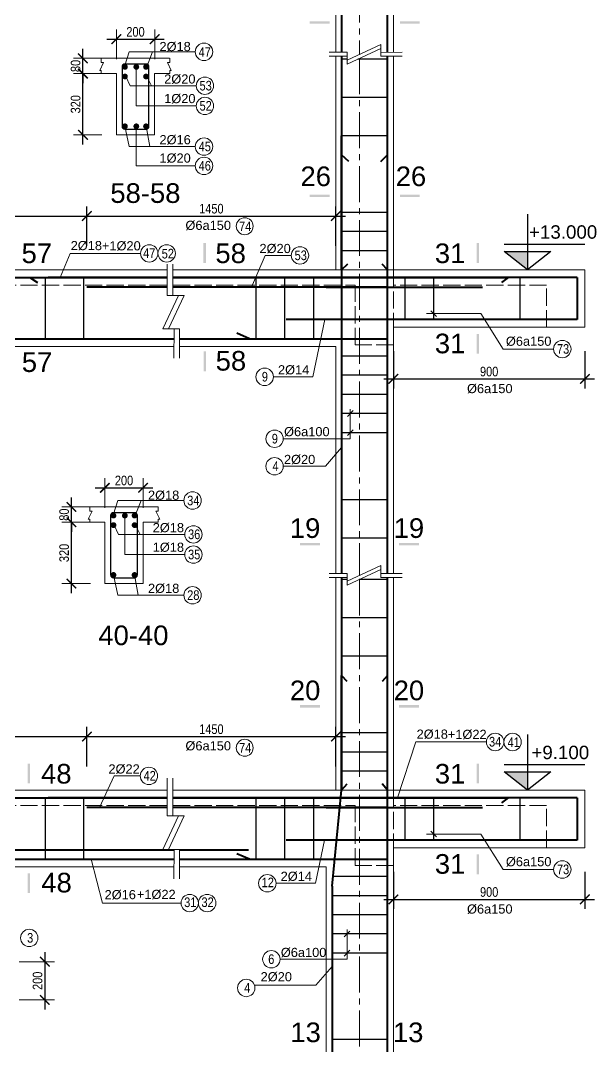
# Model space of a CAD drawing. Header units: inches. Extents: x 1604615 to 1925968, y -294302 to 52467.
# Drawn here: x 1695017 to 1706939, y -257408 to -235985 of the extents above; entities that cross this region are included whole.
import ezdxf

# ---------------------------------------------------------------- set-up
doc = ezdxf.new("R2010")
doc.units = ezdxf.units.IN
doc.header["$LTSCALE"] = 20
doc.header["$MEASUREMENT"] = 0
doc.linetypes.add('ACAD_ISO02W100', pattern=[15, 12, -3])
doc.linetypes.add('CENTER2', pattern=[1.125, 0.75, -0.125, 0.125, -0.125])
doc.layers.get('0').update_dxf_attribs({"lineweight": 13})
for name, color, linetype, lineweight in [('BORDER', 3, 'Continuous', 40), ('Duong bao', 4, 'Continuous', 30), ('net 0.2', 5, 'Continuous', 20), ('net dut', 7, 'Continuous', 9), ('truc', 16, 'CENTER2', 9)]:
    doc.layers.add(name, color=color, linetype=linetype, lineweight=lineweight)
doc.layers.add('kt', color=7, linetype='Continuous')
doc.layers.add('TEXT', color=9, linetype='Continuous')
doc.styles.add('chu', font='VHELVCN.TTF')
doc.styles.add('thep', font='ARIAL.TTF')
doc.dimstyles.new('tl100', dxfattribs={"dimscale": 100, "dimtxt": 2, "dimasz": 2, "dimexe": 2, "dimexo": 5, "dimgap": 0.5, "dimtad": 1, "dimdec": 0, "dimzin": 0, "dimdsep": 46, "dimtxsty": 'chu', "dimblk": 'ARCHTICK', "dimcen": 1, "dimdle": 2, "dimclrd": 1, "dimclre": 1, "dimclrt": 2, "dimadec": 0, "dimazin": 0, "dimtfac": 1, "dimtdec": 0, "dimtix": 1, "dimtofl": 0, "dimtmove": 0, "dimatfit": 3, "dimldrblk": 'ARCHTICK', "dimfxl": 1, "dimtolj": 1, "dimtzin": 0, "dimarcsym": 0})
doc.dimstyles.new('tl25', dxfattribs={"dimscale": 100, "dimtxt": 2, "dimasz": 2, "dimexe": 2, "dimexo": 3, "dimgap": 0.5, "dimtad": 1, "dimdec": 0, "dimlfac": 0.25, "dimdsep": 46, "dimtxsty": 'chu', "dimblk": 'ARCHTICK', "dimcen": 8, "dimdle": 2, "dimclrd": 1, "dimclre": 1, "dimclrt": 2, "dimadec": 0, "dimazin": 0, "dimtfac": 0.1, "dimtdec": 0, "dimtix": 1, "dimtmove": 2, "dimatfit": 3, "dimldrblk": 'ARCHTICK', "dimfxl": 6, "dimfxlon": 1, "dimtolj": 1, "dimlwe": -1, "dimarcsym": 0})

# ---------------------------------------------------------------- blocks, each defined once
blk = doc.blocks.new('_ArchTick')
at = {"color": 0, "linetype": 'ByBlock', "const_width": 0.15}
blk.add_lwpolyline([(-0.5, -0.5), (0.5, 0.5)], dxfattribs=at)
blk = doc.blocks.new('*D111')
at = {"color": 1, "lineweight": -2}
for p, q in [((1691726, -251559), (1691726, -250735)), ((1696402, -251559), (1696402, -250735)), ((1691526, -250935), (1696602, -250935))]:
    blk.add_line(p, q, dxfattribs=at)
at = {"layer": 'Defpoints', "color": 0}
for p in [(1696402, -250935), (1691726, -252059), (1696402, -252059)]:
    blk.add_point(p, dxfattribs=at)
at = {"color": 1, "lineweight": -2, "xscale": 200, "yscale": 200, "zscale": 200, "rotation": 180}
blk.add_blockref('_ArchTick', (1691726, -250935), dxfattribs=at)
at = {"color": 1, "lineweight": -2, "xscale": 200, "yscale": 200, "zscale": 200}
blk.add_blockref('_ArchTick', (1696402, -250935), dxfattribs=at)
at = {"color": 2, "insert": (1694064, -250783), "char_height": 200, "attachment_point": 5, "style": 'chu'}
blk.add_mtext('\\A1;2650', dxfattribs=at)
blk = doc.blocks.new('*D112')
at = {"color": 1, "lineweight": -2}
for p, q in [((1696402, -251559), (1696402, -250735)), ((1701602, -251559), (1701602, -250735)), ((1696202, -250935), (1701802, -250935))]:
    blk.add_line(p, q, dxfattribs=at)
at = {"layer": 'Defpoints', "color": 0}
for p in [(1701602, -250935), (1696402, -252059), (1701602, -252059)]:
    blk.add_point(p, dxfattribs=at)
at = {"color": 1, "lineweight": -2, "xscale": 200, "yscale": 200, "zscale": 200, "rotation": 180}
blk.add_blockref('_ArchTick', (1696402, -250935), dxfattribs=at)
at = {"color": 1, "lineweight": -2, "xscale": 200, "yscale": 200, "zscale": 200}
blk.add_blockref('_ArchTick', (1701602, -250935), dxfattribs=at)
at = {"color": 2, "insert": (1699002, -250783), "char_height": 200, "attachment_point": 5, "style": 'chu'}
blk.add_mtext('\\A1;1450', dxfattribs=at)
blk = doc.blocks.new('*D316')
at = {"color": 1, "lineweight": -2}
for p, q in [((1702802, -253759), (1702802, -254536)), ((1706802, -253759), (1706802, -254536)), ((1702602, -254336), (1707002, -254336))]:
    blk.add_line(p, q, dxfattribs=at)
at = {"layer": 'Defpoints', "color": 0}
for p in [(1702802, -253259), (1706802, -253259), (1706802, -254336)]:
    blk.add_point(p, dxfattribs=at)
at = {"color": 1, "lineweight": -2, "xscale": 200, "yscale": 200, "zscale": 200, "rotation": 180}
blk.add_blockref('_ArchTick', (1702802, -254336), dxfattribs=at)
at = {"color": 1, "lineweight": -2, "xscale": 200, "yscale": 200, "zscale": 200}
blk.add_blockref('_ArchTick', (1706802, -254336), dxfattribs=at)
at = {"color": 2, "insert": (1704802, -254183), "char_height": 200, "attachment_point": 5, "style": 'chu'}
blk.add_mtext('\\A1;900', dxfattribs=at)
blk = doc.blocks.new('*D117')
at = {"color": 1, "lineweight": -2}
for p, q in [((1691726, -240691), (1691726, -239867)), ((1696402, -240691), (1696402, -239867)), ((1691526, -240067), (1696602, -240067))]:
    blk.add_line(p, q, dxfattribs=at)
at = {"layer": 'Defpoints', "color": 0}
for p in [(1696402, -240067), (1691726, -241191), (1696402, -241191)]:
    blk.add_point(p, dxfattribs=at)
at = {"color": 1, "lineweight": -2, "xscale": 200, "yscale": 200, "zscale": 200, "rotation": 180}
blk.add_blockref('_ArchTick', (1691726, -240067), dxfattribs=at)
at = {"color": 1, "lineweight": -2, "xscale": 200, "yscale": 200, "zscale": 200}
blk.add_blockref('_ArchTick', (1696402, -240067), dxfattribs=at)
at = {"color": 2, "insert": (1694064, -239915), "char_height": 200, "attachment_point": 5, "style": 'chu'}
blk.add_mtext('\\A1;2650', dxfattribs=at)
blk = doc.blocks.new('*D118')
at = {"color": 1, "lineweight": -2}
for p, q in [((1696402, -240691), (1696402, -239867)), ((1701602, -240691), (1701602, -239867)), ((1696202, -240067), (1701802, -240067))]:
    blk.add_line(p, q, dxfattribs=at)
at = {"layer": 'Defpoints', "color": 0}
for p in [(1701602, -240067), (1696402, -241191), (1701602, -241191)]:
    blk.add_point(p, dxfattribs=at)
at = {"color": 1, "lineweight": -2, "xscale": 200, "yscale": 200, "zscale": 200, "rotation": 180}
blk.add_blockref('_ArchTick', (1696402, -240067), dxfattribs=at)
at = {"color": 1, "lineweight": -2, "xscale": 200, "yscale": 200, "zscale": 200}
blk.add_blockref('_ArchTick', (1701602, -240067), dxfattribs=at)
at = {"color": 2, "insert": (1699002, -239915), "char_height": 200, "attachment_point": 5, "style": 'chu'}
blk.add_mtext('\\A1;1450', dxfattribs=at)
blk = doc.blocks.new('*D326')
at = {"color": 1, "lineweight": -2}
for p, q in [((1702802, -242891), (1702802, -243668)), ((1706802, -242891), (1706802, -243668)), ((1702602, -243468), (1707002, -243468))]:
    blk.add_line(p, q, dxfattribs=at)
at = {"layer": 'Defpoints', "color": 0}
for p in [(1702802, -242391), (1706802, -242391), (1706802, -243468)]:
    blk.add_point(p, dxfattribs=at)
at = {"color": 1, "lineweight": -2, "xscale": 200, "yscale": 200, "zscale": 200, "rotation": 180}
blk.add_blockref('_ArchTick', (1702802, -243468), dxfattribs=at)
at = {"color": 1, "lineweight": -2, "xscale": 200, "yscale": 200, "zscale": 200}
blk.add_blockref('_ArchTick', (1706802, -243468), dxfattribs=at)
at = {"color": 2, "insert": (1704802, -243316), "char_height": 200, "attachment_point": 5, "style": 'chu'}
blk.add_mtext('\\A1;900', dxfattribs=at)
blk = doc.blocks.new('*D356')
at = {"color": 1, "lineweight": -2}
blk.add_line((1707823, -260686), (1707823, -255859), dxfattribs=at)
at = {"color": 1}
for p, q in [((1707223, -256059), (1708023, -256059)), ((1707223, -260486), (1708023, -260486))]:
    blk.add_line(p, q, dxfattribs=at)
at = {"layer": 'Defpoints', "color": 0}
for p in [(1702682, -256059), (1707823, -256059), (1702682, -260486)]:
    blk.add_point(p, dxfattribs=at)
at = {"color": 1, "lineweight": -2, "xscale": 200, "yscale": 200, "zscale": 200}
for p, rotation in [((1707823, -256059), 90), ((1707823, -260486), 270)]:
    blk.add_blockref('_ArchTick', p, dxfattribs=dict(at, rotation=rotation))
at = {"color": 2, "insert": (1707671, -258272), "char_height": 200, "attachment_point": 5, "rotation": 90, "style": 'chu'}
blk.add_mtext('\\A1;2700', dxfattribs=at)
blk = doc.blocks.new('*D357')
at = {"color": 1, "lineweight": -2}
blk.add_line((1707823, -256259), (1707823, -253458), dxfattribs=at)
at = {"color": 1}
for p, q in [((1707223, -253658), (1708023, -253658)), ((1707223, -256059), (1708023, -256059))]:
    blk.add_line(p, q, dxfattribs=at)
at = {"layer": 'Defpoints', "color": 0}
for p in [(1701402, -253658), (1707823, -253658), (1702682, -256059)]:
    blk.add_point(p, dxfattribs=at)
at = {"color": 1, "lineweight": -2, "xscale": 200, "yscale": 200, "zscale": 200}
for p, rotation in [((1707823, -253658), 90), ((1707823, -256059), 270)]:
    blk.add_blockref('_ArchTick', p, dxfattribs=dict(at, rotation=rotation))
at = {"color": 2, "insert": (1707671, -254858), "char_height": 200, "attachment_point": 5, "rotation": 90, "style": 'chu'}
blk.add_mtext('\\A1;600', dxfattribs=at)
blk = doc.blocks.new('*D129')
at = {"color": 1, "lineweight": -2}
blk.add_line((1707823, -252295), (1707823, -249495), dxfattribs=at)
at = {"color": 1}
for p, q in [((1707223, -249695), (1708023, -249695)), ((1707223, -252095), (1708023, -252095))]:
    blk.add_line(p, q, dxfattribs=at)
at = {"layer": 'Defpoints', "color": 0}
for p in [(1702682, -249695), (1707823, -249695), (1702802, -252095)]:
    blk.add_point(p, dxfattribs=at)
at = {"color": 1, "lineweight": -2, "xscale": 200, "yscale": 200, "zscale": 200}
for p, rotation in [((1707823, -249695), 90), ((1707823, -252095), 270)]:
    blk.add_blockref('_ArchTick', p, dxfattribs=dict(at, rotation=rotation))
at = {"color": 2, "insert": (1707671, -250895), "char_height": 200, "attachment_point": 5, "rotation": 90, "style": 'chu'}
blk.add_mtext('\\A1;600', dxfattribs=at)
blk = doc.blocks.new('*D130')
at = {"color": 1, "lineweight": -2}
blk.add_line((1707823, -249895), (1707823, -245067), dxfattribs=at)
at = {"color": 1}
for p, q in [((1707223, -245267), (1708023, -245267)), ((1707223, -249695), (1708023, -249695))]:
    blk.add_line(p, q, dxfattribs=at)
at = {"layer": 'Defpoints', "color": 0}
for p in [(1702682, -245267), (1707823, -245267), (1702682, -249695)]:
    blk.add_point(p, dxfattribs=at)
at = {"color": 1, "lineweight": -2, "xscale": 200, "yscale": 200, "zscale": 200}
for p, rotation in [((1707823, -245267), 90), ((1707823, -249695), 270)]:
    blk.add_blockref('_ArchTick', p, dxfattribs=dict(at, rotation=rotation))
at = {"color": 2, "insert": (1707671, -247481), "char_height": 200, "attachment_point": 5, "rotation": 90, "style": 'chu'}
blk.add_mtext('\\A1;2700', dxfattribs=at)
blk = doc.blocks.new('*D131')
at = {"color": 1, "lineweight": -2}
blk.add_line((1707823, -245467), (1707823, -242667), dxfattribs=at)
at = {"color": 1}
for p, q in [((1707223, -242867), (1708023, -242867)), ((1707223, -245267), (1708023, -245267))]:
    blk.add_line(p, q, dxfattribs=at)
at = {"layer": 'Defpoints', "color": 0}
for p in [(1701402, -242867), (1707823, -242867), (1702682, -245267)]:
    blk.add_point(p, dxfattribs=at)
at = {"color": 1, "lineweight": -2, "xscale": 200, "yscale": 200, "zscale": 200}
for p, rotation in [((1707823, -242867), 90), ((1707823, -245267), 270)]:
    blk.add_blockref('_ArchTick', p, dxfattribs=dict(at, rotation=rotation))
at = {"color": 2, "insert": (1707671, -244067), "char_height": 200, "attachment_point": 5, "rotation": 90, "style": 'chu'}
blk.add_mtext('\\A1;600', dxfattribs=at)
blk = doc.blocks.new('*D132')
at = {"color": 1, "lineweight": -2}
blk.add_line((1707823, -241427), (1707823, -238627), dxfattribs=at)
at = {"color": 1}
for p, q in [((1707223, -238827), (1708023, -238827)), ((1707223, -241227), (1708023, -241227))]:
    blk.add_line(p, q, dxfattribs=at)
at = {"layer": 'Defpoints', "color": 0}
for p in [(1702682, -238827), (1707823, -238827), (1702802, -241227)]:
    blk.add_point(p, dxfattribs=at)
at = {"color": 1, "lineweight": -2, "xscale": 200, "yscale": 200, "zscale": 200}
for p, rotation in [((1707823, -238827), 90), ((1707823, -241227), 270)]:
    blk.add_blockref('_ArchTick', p, dxfattribs=dict(at, rotation=rotation))
at = {"color": 2, "insert": (1707671, -240027), "char_height": 200, "attachment_point": 5, "rotation": 90, "style": 'chu'}
blk.add_mtext('\\A1;600', dxfattribs=at)
blk = doc.blocks.new('*D133')
at = {"color": 1, "lineweight": -2}
blk.add_line((1707823, -239027), (1707823, -234200), dxfattribs=at)
at = {"color": 1}
for p, q in [((1707223, -234400), (1708023, -234400)), ((1707223, -238827), (1708023, -238827))]:
    blk.add_line(p, q, dxfattribs=at)
at = {"layer": 'Defpoints', "color": 0}
for p in [(1702682, -234400), (1707823, -234400), (1702682, -238827)]:
    blk.add_point(p, dxfattribs=at)
at = {"color": 1, "lineweight": -2, "xscale": 200, "yscale": 200, "zscale": 200}
for p, rotation in [((1707823, -234400), 90), ((1707823, -238827), 270)]:
    blk.add_blockref('_ArchTick', p, dxfattribs=dict(at, rotation=rotation))
at = {"color": 2, "insert": (1707671, -236614), "char_height": 200, "attachment_point": 5, "rotation": 90, "style": 'chu'}
blk.add_mtext('\\A1;2700', dxfattribs=at)
blk = doc.blocks.new('*D359')
at = {"color": 1, "lineweight": -2}
blk.add_line((1708723, -263086), (1708723, -251859), dxfattribs=at)
at = {"color": 1}
for p, q in [((1708123, -252059), (1708923, -252059)), ((1708123, -262886), (1708923, -262886))]:
    blk.add_line(p, q, dxfattribs=at)
at = {"layer": 'Defpoints', "color": 0}
for p in [(1706802, -252059), (1708723, -252059), (1702802, -262886)]:
    blk.add_point(p, dxfattribs=at)
at = {"color": 1, "lineweight": -2, "xscale": 200, "yscale": 200, "zscale": 200}
for p, rotation in [((1708723, -252059), 90), ((1708723, -262886), 270)]:
    blk.add_blockref('_ArchTick', p, dxfattribs=dict(at, rotation=rotation))
at = {"color": 2, "insert": (1708571, -257473), "char_height": 200, "attachment_point": 5, "rotation": 90, "style": 'chu'}
blk.add_mtext('\\A1;3900', dxfattribs=at)
blk = doc.blocks.new('*D360')
at = {"color": 1, "lineweight": -2}
blk.add_line((1708723, -252259), (1708723, -240991), dxfattribs=at)
at = {"color": 1}
for p, q in [((1708123, -241191), (1708923, -241191)), ((1708123, -252059), (1708923, -252059))]:
    blk.add_line(p, q, dxfattribs=at)
at = {"layer": 'Defpoints', "color": 0}
for p in [(1706802, -241191), (1708723, -241191), (1706802, -252059)]:
    blk.add_point(p, dxfattribs=at)
at = {"color": 1, "lineweight": -2, "xscale": 200, "yscale": 200, "zscale": 200}
for p, rotation in [((1708723, -241191), 90), ((1708723, -252059), 270)]:
    blk.add_blockref('_ArchTick', p, dxfattribs=dict(at, rotation=rotation))
at = {"color": 2, "insert": (1708571, -246625), "char_height": 200, "attachment_point": 5, "rotation": 90, "style": 'chu'}
blk.add_mtext('\\A1;3900', dxfattribs=at)
blk = doc.blocks.new('*D361')
at = {"color": 1, "lineweight": -2}
blk.add_line((1708723, -241391), (1708723, -230123), dxfattribs=at)
at = {"color": 1}
for p, q in [((1708123, -230323), (1708923, -230323)), ((1708123, -241191), (1708923, -241191))]:
    blk.add_line(p, q, dxfattribs=at)
at = {"layer": 'Defpoints', "color": 0}
for p in [(1706802, -230323), (1708723, -230323), (1706802, -241191)]:
    blk.add_point(p, dxfattribs=at)
at = {"color": 1, "lineweight": -2, "xscale": 200, "yscale": 200, "zscale": 200}
for p, rotation in [((1708723, -230323), 90), ((1708723, -241191), 270)]:
    blk.add_blockref('_ArchTick', p, dxfattribs=dict(at, rotation=rotation))
at = {"color": 2, "insert": (1708571, -235757), "char_height": 200, "attachment_point": 5, "rotation": 90, "style": 'chu'}
blk.add_mtext('\\A1;3900', dxfattribs=at)
blk = doc.blocks.new('*D382')
at = {"color": 1, "lineweight": -2}
blk.add_line((1695525, -255437), (1695525, -256635), dxfattribs=at)
at = {"color": 1}
for p, q in [((1694992, -255637), (1695725, -255637)), ((1694992, -256435), (1695725, -256435))]:
    blk.add_line(p, q, dxfattribs=at)
at = {"layer": 'Defpoints', "color": 0}
for p in [(1694692, -255637), (1694692, -256435), (1695525, -256435)]:
    blk.add_point(p, dxfattribs=at)
at = {"color": 1, "lineweight": -2, "xscale": 200, "yscale": 200, "zscale": 200}
for p, rotation in [((1695525, -255637), 90), ((1695525, -256435), 270)]:
    blk.add_blockref('_ArchTick', p, dxfattribs=dict(at, rotation=rotation))
at = {"color": 2, "insert": (1695373, -256036), "char_height": 200, "attachment_point": 5, "rotation": 90, "style": 'chu'}
blk.add_mtext('\\A1;200', dxfattribs=at)
blk = doc.blocks.new('*D191')
at = {"color": 1}
for p, q in [((1696778, -246162), (1696778, -245542)), ((1697578, -246162), (1697578, -245542))]:
    blk.add_line(p, q, dxfattribs=at)
at = {"color": 1, "lineweight": -2}
blk.add_line((1696578, -245742), (1697778, -245742), dxfattribs=at)
at = {"layer": 'Defpoints', "color": 0}
for p in [(1697578, -245742), (1696778, -246462), (1697578, -246462)]:
    blk.add_point(p, dxfattribs=at)
at = {"color": 1, "lineweight": -2, "xscale": 200, "yscale": 200, "zscale": 200, "rotation": 180}
blk.add_blockref('_ArchTick', (1696778, -245742), dxfattribs=at)
at = {"color": 1, "lineweight": -2, "xscale": 200, "yscale": 200, "zscale": 200}
blk.add_blockref('_ArchTick', (1697578, -245742), dxfattribs=at)
at = {"color": 2, "insert": (1697178, -245590), "char_height": 200, "attachment_point": 5, "style": 'chu'}
blk.add_mtext('\\A1;200', dxfattribs=at)
blk = doc.blocks.new('*D192')
at = {"color": 1, "lineweight": -2}
blk.add_line((1696080, -247942), (1696080, -246262), dxfattribs=at)
at = {"color": 1}
for p, q in [((1696478, -246462), (1695880, -246462)), ((1696478, -247742), (1695880, -247742))]:
    blk.add_line(p, q, dxfattribs=at)
at = {"layer": 'Defpoints', "color": 0}
for p in [(1696080, -246462), (1696778, -246462), (1696778, -247742)]:
    blk.add_point(p, dxfattribs=at)
at = {"color": 1, "lineweight": -2, "xscale": 200, "yscale": 200, "zscale": 200}
for p, rotation in [((1696080, -246462), 90), ((1696080, -247742), 270)]:
    blk.add_blockref('_ArchTick', p, dxfattribs=dict(at, rotation=rotation))
at = {"color": 2, "insert": (1695928, -247102), "char_height": 200, "attachment_point": 5, "rotation": 90, "style": 'chu'}
blk.add_mtext('\\A1;320', dxfattribs=at)
blk = doc.blocks.new('*D193')
at = {"color": 1}
for p, q in [((1696478, -246142), (1695880, -246142)), ((1696478, -246462), (1695880, -246462))]:
    blk.add_line(p, q, dxfattribs=at)
at = {"color": 1, "lineweight": -2}
for p, q in [((1696080, -246142), (1696080, -245942)), ((1696080, -246462), (1696080, -246142)), ((1696080, -246462), (1696080, -246662))]:
    blk.add_line(p, q, dxfattribs=at)
at = {"layer": 'Defpoints', "color": 0}
for p in [(1696080, -246142), (1696778, -246142), (1696778, -246462)]:
    blk.add_point(p, dxfattribs=at)
at = {"color": 1, "lineweight": -2, "xscale": 200, "yscale": 200, "zscale": 200}
for p, rotation in [((1696080, -246142), 270), ((1696080, -246462), 90)]:
    blk.add_blockref('_ArchTick', p, dxfattribs=dict(at, rotation=rotation))
at = {"color": 2, "insert": (1695928, -246302), "char_height": 200, "attachment_point": 5, "rotation": 90, "style": 'chu'}
blk.add_mtext('\\A1;80', dxfattribs=at)
blk = doc.blocks.new('*D245')
at = {"color": 1}
for p, q in [((1697018, -236793), (1697018, -236174)), ((1697818, -236793), (1697818, -236174))]:
    blk.add_line(p, q, dxfattribs=at)
at = {"color": 1, "lineweight": -2}
blk.add_line((1696818, -236374), (1698018, -236374), dxfattribs=at)
at = {"layer": 'Defpoints', "color": 0}
for p in [(1697818, -236374), (1697018, -237093), (1697818, -237093)]:
    blk.add_point(p, dxfattribs=at)
at = {"color": 1, "lineweight": -2, "xscale": 200, "yscale": 200, "zscale": 200, "rotation": 180}
blk.add_blockref('_ArchTick', (1697018, -236374), dxfattribs=at)
at = {"color": 1, "lineweight": -2, "xscale": 200, "yscale": 200, "zscale": 200}
blk.add_blockref('_ArchTick', (1697818, -236374), dxfattribs=at)
at = {"color": 2, "insert": (1697418, -236222), "char_height": 200, "attachment_point": 5, "style": 'chu'}
blk.add_mtext('\\A1;200', dxfattribs=at)
blk = doc.blocks.new('*D246')
at = {"color": 1, "lineweight": -2}
blk.add_line((1696320, -238573), (1696320, -236893), dxfattribs=at)
at = {"color": 1}
for p, q in [((1696718, -237093), (1696120, -237093)), ((1696718, -238373), (1696120, -238373))]:
    blk.add_line(p, q, dxfattribs=at)
at = {"layer": 'Defpoints', "color": 0}
for p in [(1696320, -237093), (1697018, -237093), (1697018, -238373)]:
    blk.add_point(p, dxfattribs=at)
at = {"color": 1, "lineweight": -2, "xscale": 200, "yscale": 200, "zscale": 200}
for p, rotation in [((1696320, -237093), 90), ((1696320, -238373), 270)]:
    blk.add_blockref('_ArchTick', p, dxfattribs=dict(at, rotation=rotation))
at = {"color": 2, "insert": (1696168, -237733), "char_height": 200, "attachment_point": 5, "rotation": 90, "style": 'chu'}
blk.add_mtext('\\A1;320', dxfattribs=at)
blk = doc.blocks.new('*D247')
at = {"color": 1, "lineweight": -2}
for p, q in [((1696320, -236773), (1696320, -236573)), ((1696320, -237093), (1696320, -236773)), ((1696320, -237093), (1696320, -237293))]:
    blk.add_line(p, q, dxfattribs=at)
at = {"color": 1}
for p, q in [((1696718, -236773), (1696120, -236773)), ((1696718, -237093), (1696120, -237093))]:
    blk.add_line(p, q, dxfattribs=at)
at = {"layer": 'Defpoints', "color": 0}
for p in [(1696320, -236773), (1697018, -236773), (1697018, -237093)]:
    blk.add_point(p, dxfattribs=at)
at = {"color": 1, "lineweight": -2, "xscale": 200, "yscale": 200, "zscale": 200}
for p, rotation in [((1696320, -236773), 270), ((1696320, -237093), 90)]:
    blk.add_blockref('_ArchTick', p, dxfattribs=dict(at, rotation=rotation))
at = {"color": 2, "insert": (1696168, -236933), "char_height": 200, "attachment_point": 5, "rotation": 90, "style": 'chu'}
blk.add_mtext('\\A1;80', dxfattribs=at)

msp = doc.modelspace()

# ---------------------------------------------------------------- hatches: boundary and pattern name
at = {"layer": 'kt'}
for points in [[(1705113.4, -240807.2), (1705603.1, -241190.9), (1705603.1, -240807.2)], [(1705113.4, -240807.2), (1705603.1, -241190.9), (1705603.1, -240807.2)], [(1705113.4, -251674.9), (1705603.1, -252058.7), (1705603.1, -251674.9)]]:
    msp.add_hatch(color=256, dxfattribs=at).paths.add_polyline_path(points)

# ---------------------------------------------------------------- linework, layer by layer
at = {"ltscale": 0.1}
for p, q in [((1702802, -231523.2), (1702802, -236649.2)), ((1701602, -231923.2), (1701602, -236649.2)), ((1701602, -236731.7), (1701602, -241190.9)), ((1702802, -236731.7), (1702802, -241190.9)), ((1698079.7, -241075.3), (1698079.7, -241723.6)), ((1698199.7, -241723.6), (1698199.7, -241074.2)), ((1701602, -241190.9), (1702802, -241190.9)), ((1706802, -242390.9), (1706802, -241190.9)), ((1697988, -242424.1), (1698312.9, -241723.6)), ((1698079.7, -241723.6), (1698431.4, -241723.6)), ((1698431.4, -241723.6), (1698106.5, -242424.1)), ((1698312.9, -241723.6), (1698199.7, -241723.6)), ((1698223.1, -242424.1), (1697988, -242424.1)), ((1698106.5, -242424.1), (1698339.7, -242424.1)), ((1698221, -243036.1), (1698223.1, -242424.1)), ((1698339.7, -242424.1), (1698339.7, -243036.1)), ((1702802, -242390.9), (1702802, -247529.6)), ((1702802, -242390.9), (1706802, -242390.9)), ((1694253.4, -242790.9), (1698221.8, -242790.9)), ((1698339.7, -242790.9), (1701602, -242790.9)), ((1701602, -242790.9), (1701602, -247529.6)), ((1701602, -247612.1), (1701602, -252058.7)), ((1702802, -247612.1), (1702802, -252058.7)), ((1698079.7, -251801.7), (1698079.7, -252591.3)), ((1698199.7, -252591.3), (1698199.7, -251801.7)), ((1701602, -252058.7), (1702802, -252058.7)), ((1702802, -252058.7), (1701602, -252058.7)), ((1706802, -253258.7), (1706802, -252058.7)), ((1697988, -253291.8), (1698312.9, -252591.3)), ((1698079.7, -252591.3), (1698431.4, -252591.3)), ((1698431.4, -252591.3), (1698106.5, -253291.8)), ((1698312.9, -252591.3), (1698199.7, -252591.3)), ((1698223.1, -253291.8), (1697988, -253291.8)), ((1698106.5, -253291.8), (1698339.7, -253291.8)), ((1698221, -253903.8), (1698223.1, -253291.8)), ((1698339.7, -253291.8), (1698339.7, -253903.8)), ((1702802, -253258.7), (1702802, -258461.7)), ((1702802, -253258.7), (1706802, -253258.7)), ((1694253.4, -253658.7), (1698221.8, -253658.7)), ((1698339.7, -253658.7), (1701402, -253658.4)), ((1701402, -253658.4), (1701402, -258461.7))]:
    msp.add_line(p, q, dxfattribs=at)
for p, q in [((1697017.6, -236773.3), (1696705.2, -236773.3)), ((1697817.6, -236773.3), (1697017.6, -236773.3)), ((1697817.6, -236773.3), (1698130, -236773.3)), ((1697017.6, -237093.3), (1696701.6, -237093.3)), ((1697017.6, -237093.3), (1697017.6, -238373.3)), ((1697434.6, -236953.3), (1697434.6, -237767.9)), ((1697654.6, -237153.3), (1697755, -237347.1)), ((1697817.6, -238373.3), (1697817.6, -237093.3)), ((1697817.6, -237093.3), (1698133.6, -237093.3)), ((1697434.6, -237767.9), (1698682.6, -237767.9)), ((1697434.6, -238193.3), (1697434.6, -239019.6)), ((1697017.6, -238373.3), (1697817.6, -238373.3)), ((1697434.6, -239019.6), (1698665, -239019.6)), ((1703701.9, -242165.4), (1703582.2, -242044.8)), ((1701842.5, -244251.2), (1701962.2, -244130.7)), ((1701842.5, -244651.2), (1701962.2, -244530.7)), ((1696778.1, -246141.7), (1696465.7, -246141.7)), ((1697578.1, -246141.7), (1696778.1, -246141.7)), ((1697578.1, -246141.7), (1697890.5, -246141.7)), ((1697195.1, -246321.7), (1697195.1, -247136.3)), ((1696778.1, -246461.7), (1696462.1, -246461.7)), ((1696778.1, -246461.7), (1696778.1, -247741.7)), ((1697415.1, -246521.7), (1697515.5, -246715.5)), ((1697578.1, -247741.7), (1697578.1, -246461.7)), ((1697578.1, -246461.7), (1697894.1, -246461.7)), ((1697195.1, -247136.3), (1698443.1, -247136.3)), ((1696778.1, -247741.7), (1697578.1, -247741.7)), ((1703701.9, -253033.1), (1703582.2, -252912.6)), ((1701775.1, -255118.9), (1701894.8, -254998.4)), ((1701775.1, -255518.9), (1701894.8, -255398.4))]:
    msp.add_line(p, q)
for points in [[(1702984.8, -236648.6), (1702542.2, -236650.1), (1702542.2, -236485.5), (1701840.7, -236811), (1701840.7, -236731.7), (1701461.2, -236731.7)], [(1701461.2, -236647.7), (1701840.7, -236647.7), (1701840.7, -236893.9), (1702542.2, -236568.5), (1702542.2, -236731.7), (1702984.8, -236731.7)], [(1694113.4, -241190.9), (1698079.7, -241190.9)], [(1698199.7, -241190.9), (1701602, -241190.9)], [(1706802, -241190.9), (1702802, -241190.9)], [(1702984.8, -247528.9), (1702542.2, -247530.5), (1702542.2, -247365.9), (1701840.7, -247691.4), (1701840.7, -247612.1), (1701461.2, -247612.1)], [(1701461.2, -247528.1), (1701840.7, -247528.1), (1701840.7, -247774.3), (1702542.2, -247448.9), (1702542.2, -247612.1), (1702984.8, -247612.1)], [(1694113.4, -252058.7), (1698079.7, -252058.7)], [(1698199.7, -252058.7), (1701602, -252058.7)], [(1706802, -252058.7), (1702802, -252058.7)]]:
    msp.add_lwpolyline(points, dxfattribs=at)
for points in [[(1697197.6, -236923.3), (1697286.3, -236638.5), (1698666.5, -236638.5)], [(1697637.6, -236983.3), (1697775.6, -236638.5)], [(1696701.6, -236773.3), (1696701.6, -236862), (1696752.5, -236862), (1696671.7, -237030.4), (1696701.6, -237030.4), (1696701.6, -237093.3)], [(1698133.6, -236773.3), (1698133.6, -236862), (1698082.7, -236862), (1698163.4, -237030.4), (1698133.6, -237030.4), (1698133.6, -237093.3)], [(1697214.6, -237153.3), (1697303.3, -237347.1), (1698684.9, -237347.1)], [(1697197.6, -238193.3), (1697286.3, -238616.9), (1698666.5, -238616.9)], [(1697637.6, -238193.3), (1697715, -238616.9)], [(1695843.1, -241350.9), (1696050.6, -240847.4), (1697523.4, -240847.4)], [(1699839.5, -241550.9), (1700125.8, -240889.6), (1700669.9, -240889.6)], [(1701370.2, -242230.9), (1701120.7, -243424.7), (1700296.3, -243424.7)], [(1703492.7, -242105.1), (1704625.2, -242105.1), (1705097.8, -242844.5), (1706147.3, -242844.5)], [(1701902.4, -244096.5), (1701902.4, -244718.4), (1700504.2, -244718.4)], [(1701722, -244899.6), (1701383.2, -245292.5), (1700503.1, -245292.5)], [(1696462.1, -246141.7), (1696462.1, -246230.4), (1696513, -246230.4), (1696432.2, -246398.8), (1696462.1, -246398.8), (1696462.1, -246461.7)], [(1696958.1, -246291.7), (1697046.8, -246006.9), (1698427, -246006.9)], [(1697398.1, -246351.7), (1697536.1, -246006.9)], [(1697894.1, -246141.7), (1697894.1, -246230.4), (1697843.2, -246230.4), (1697923.9, -246398.8), (1697894.1, -246398.8), (1697894.1, -246461.7)], [(1696975.1, -246521.7), (1697063.8, -246715.5), (1698445.4, -246715.5)], [(1696958.1, -247561.7), (1697046.8, -247985.3), (1698427, -247985.3)], [(1697398.1, -247561.7), (1697475.5, -247985.3)], [(1702890, -252218.7), (1703273.1, -251049.5), (1704745.9, -251049.5)], [(1696664.4, -252418.7), (1696972.2, -251757.4), (1697516.4, -251757.4)], [(1703492.7, -252972.8), (1704625.2, -252972.8), (1705097.8, -253712.2), (1706147.3, -253712.2)], [(1701364.5, -253098.7), (1701176.2, -253999.9), (1700351.8, -253999.9)], [(1696489, -253498.7), (1696728.5, -254412.9), (1698368.1, -254412.9)], [(1701835, -254964.3), (1701835, -255586.1), (1700436.7, -255586.1)], [(1701522, -255737.1), (1701183.2, -256130), (1699911.9, -256130)]]:
    msp.add_lwpolyline(points)
at = {"const_width": 60}
for points in [[(1697167.6, -236953.3, -1), (1697227.6, -236953.3, -1)], [(1697404.6, -236953.3, -1), (1697464.6, -236953.3, -1)], [(1697667.6, -236953.3, 1), (1697607.6, -236953.3, 1)], [(1697167.6, -237153.3, -1), (1697227.6, -237153.3, -1)], [(1697667.6, -237153.3, 1), (1697607.6, -237153.3, 1)], [(1697167.6, -238193.3, 1), (1697227.6, -238193.3, 1)], [(1697404.6, -238193.3, 1), (1697464.6, -238193.3, 1)], [(1697667.6, -238193.3, -1), (1697607.6, -238193.3, -1)], [(1696928.1, -246321.7, -1), (1696988.1, -246321.7, -1)], [(1697165.1, -246321.7, -1), (1697225.1, -246321.7, -1)], [(1697428.1, -246321.7, 1), (1697368.1, -246321.7, 1)], [(1696928.1, -246521.7, -1), (1696988.1, -246521.7, -1)], [(1697428.1, -246521.7, 1), (1697368.1, -246521.7, 1)], [(1696928.1, -247561.7, 1), (1696988.1, -247561.7, 1)], [(1697428.1, -247561.7, -1), (1697368.1, -247561.7, -1)]]:
    msp.add_lwpolyline(points, format="xyb", close=True, dxfattribs=at)
for centre, radius in [((1698848.4, -236638.5), 181.9), ((1698866.8, -237347.1), 181.9), ((1698866.8, -237767.9), 181.9), ((1698848.4, -238616.9), 181.9), ((1698848.4, -239019.6), 181.9), ((1699698, -240280.5), 176.4), ((1697705.3, -240847.4), 181.9), ((1698069.1, -240847.4), 181.9), ((1700851.8, -240889.6), 181.9), ((1706329.2, -242844.5), 181.9), ((1700114.4, -243424.7), 181.9), ((1700322.3, -244718.4), 181.9), ((1700321.2, -245292.5), 181.9), ((1698608.9, -246006.9), 181.9), ((1698627.3, -246715.5), 181.9), ((1698627.3, -247136.3), 181.9), ((1698608.9, -247985.3), 181.9), ((1699698, -251169.5), 176.4), ((1704927.8, -251049.5), 181.9), ((1705291.6, -251049.5), 181.9), ((1697698.3, -251757.4), 181.9), ((1706329.2, -253712.2), 181.9), ((1700169.9, -253999.9), 181.9), ((1698550, -254412.9), 181.9), ((1698913.8, -254412.9), 181.9), ((1695198.9, -255140.7), 181.9), ((1700254.8, -255586.1), 181.9), ((1699730, -256185.6), 181.9)]:
    msp.add_circle(centre, radius)
for points in [[(1701468.9, -236052.2), (1701468.9, -236002.2), (1701054.6, -236052.2), (1701054.6, -236002.2)], [(1703353.9, -236052.2), (1703353.9, -236002.2), (1702939.6, -236052.2), (1702939.6, -236002.2)], [(1701468.9, -239669), (1701468.9, -239619), (1701054.6, -239669), (1701054.6, -239619)], [(1703353.9, -239669), (1703353.9, -239619), (1702939.6, -239669), (1702939.6, -239619)], [(1698886.5, -240632.6), (1698836.5, -240632.6), (1698886.5, -241046.9), (1698836.5, -241046.9)], [(1704542, -240632.6), (1704592, -240632.6), (1704542, -241046.9), (1704592, -241046.9)], [(1704542, -242528.1), (1704592, -242528.1), (1704542, -242942.4), (1704592, -242942.4)], [(1698892.1, -242894.1), (1698842.1, -242894.1), (1698892.1, -243308.4), (1698842.1, -243308.4)], [(1701268.9, -246941.6), (1701268.9, -246891.6), (1700854.6, -246941.6), (1700854.6, -246891.6)], [(1703336.5, -246941.6), (1703336.5, -246891.6), (1702922.1, -246941.6), (1702922.1, -246891.6)], [(1701268.9, -250330.4), (1701268.9, -250280.4), (1700854.6, -250330.4), (1700854.6, -250280.4)], [(1703336.5, -250330.4), (1703336.5, -250280.4), (1702922.1, -250330.4), (1702922.1, -250280.4)], [(1695212.8, -251500.3), (1695162.8, -251500.3), (1695212.8, -251914.6), (1695162.8, -251914.6)], [(1704542, -251500.3), (1704592, -251500.3), (1704542, -251914.6), (1704592, -251914.6)], [(1704542, -253395.8), (1704592, -253395.8), (1704542, -253810.1), (1704592, -253810.1)], [(1695218.4, -253790.4), (1695168.4, -253790.4), (1695218.4, -254204.7), (1695168.4, -254204.7)]]:
    msp.add_trace(points)
at = {"layer": 'BORDER', "ltscale": 0.1}
for p, q in [((1701722, -231923.2), (1701722, -236649.2)), ((1701722, -236731.7), (1701722, -241190.9)), ((1701722, -241190.9), (1701722, -238390.9)), ((1701722, -238790.9), (1701862, -238920.2)), ((1702682, -238790.9), (1702536.6, -238932.4)), ((1701722, -241190.9), (1701848.3, -241063.2)), ((1701722, -241190.9), (1701722, -247529.6)), ((1702682, -241190.9), (1702567, -241069.2)), ((1694113.4, -241350.9), (1698079.7, -241350.9)), ((1695213.2, -241350.9), (1695369.9, -241457.5)), ((1698079.7, -241350.9), (1695592.4, -241350.9)), ((1698199.7, -241350.9), (1702682, -241350.9)), ((1706642, -241350.9), (1698199.7, -241350.9)), ((1701402, -241550.9), (1704662, -241550.9)), ((1694253.4, -242630.9), (1698222.4, -242630.9)), ((1698339.7, -242630.9), (1702682, -242630.9)), ((1699795.8, -242630.9), (1699532.1, -242514.1)), ((1701722, -247612.1), (1701722, -252058.7)), ((1701722, -252058.7), (1701722, -249658.7)), ((1701722, -249658.7), (1701832.8, -249777.7)), ((1702682, -249658.7), (1702569.5, -249788.5)), ((1701722, -252058.7), (1701838.6, -251921.9)), ((1702682, -252058.7), (1702571.5, -251920.6)), ((1701522, -254058.7), (1701722, -252058.7)), ((1694113.4, -252218.7), (1698079.7, -252218.7)), ((1698079.7, -252218.7), (1695592.4, -252218.7)), ((1698199.7, -252218.7), (1702682, -252218.7)), ((1706642, -252218.7), (1698199.7, -252218.7)), ((1701402, -252418.7), (1704662, -252418.7)), ((1694253.4, -253298.8), (1698223.1, -253298.8)), ((1698339.7, -253298.8), (1699779.1, -253298.8)), ((1699795.8, -253498.7), (1699532.1, -253381.8)), ((1694253.4, -253498.7), (1698222.4, -253498.7)), ((1698339.7, -253498.7), (1702682, -253498.7)), ((1701522, -254058.7), (1701522, -258461.7))]:
    msp.add_line(p, q, dxfattribs=at)
for points in [[(1702682, -236649.2), (1702682, -226235.4)], [(1702682, -247529.6), (1702682, -236731.7)], [(1702002, -241350.9), (1705202, -241350.9), (1705062.7, -241455.2)], [(1706642, -241350.9), (1706642, -242230.9)], [(1698079.7, -241550.9), (1696402, -241550.9)], [(1702682, -241550.9), (1698199.7, -241550.9)], [(1706642, -242230.9), (1706642, -242230.9), (1702802, -242230.9), (1700562, -242230.9)], [(1702682, -258461.7), (1702682, -247612.1)], [(1702002, -252218.7), (1705202, -252218.7), (1705062.7, -252322.9)], [(1706642, -252218.7), (1706642, -253098.7)], [(1698079.7, -252418.7), (1696402, -252418.7)], [(1702682, -252418.7), (1698199.7, -252418.7)], [(1706642, -253098.7), (1706642, -253098.7), (1702802, -253098.7), (1700562, -253098.7)]]:
    msp.add_lwpolyline(points, dxfattribs=at)
at = {"layer": 'Duong bao'}
for p, q in [((1697637.6, -236893.3), (1697197.6, -236893.3)), ((1697137.6, -236953.3), (1697137.6, -238193.3)), ((1697697.6, -238193.3), (1697697.6, -236953.3)), ((1697197.6, -238253.3), (1697637.6, -238253.3)), ((1696898.1, -246321.7), (1696898.1, -247561.7)), ((1697398.1, -246261.7), (1696958.1, -246261.7)), ((1697458.1, -247561.7), (1697458.1, -246321.7)), ((1696958.1, -247621.7), (1697398.1, -247621.7))]:
    msp.add_line(p, q, dxfattribs=at)
at = {"layer": 'Duong bao', "ltscale": 0.1}
for p, q in [((1701840.7, -236790.9), (1701722, -236790.9)), ((1702682, -236790.9), (1702062.7, -236790.9)), ((1702682, -237590.9), (1701722, -237590.9)), ((1702682, -238390.9), (1701722, -238390.9)), ((1702682, -239990.9), (1701722, -239990.9)), ((1702682, -240390.9), (1701722, -240390.9)), ((1702682, -240790.9), (1701722, -240790.9)), ((1695538.5, -242630.9), (1695538.5, -241350.9)), ((1696338.5, -242630.9), (1696338.5, -241350.9)), ((1699938.5, -242630.9), (1699938.5, -241350.9)), ((1700538.5, -242630.9), (1700538.5, -241350.9)), ((1701138.5, -242630.9), (1701138.5, -241350.9)), ((1703042, -241350.9), (1703042, -242230.9)), ((1703642, -241350.9), (1703642, -242230.9)), ((1705442, -241350.9), (1705442, -242230.9)), ((1702682, -242990.9), (1701722, -242990.9)), ((1702682, -243390.9), (1701722, -243390.9)), ((1702682, -243790.9), (1701722, -243790.9)), ((1702682, -244190.9), (1701722, -244190.9)), ((1702682, -244590.9), (1701722, -244590.9)), ((1702682, -245990.9), (1701722, -245990.9)), ((1702682, -246790.9), (1701722, -246790.9)), ((1701840.7, -247658.7), (1701722, -247658.7)), ((1702682, -247658.7), (1702090, -247658.7)), ((1702682, -248458.7), (1701722, -248458.7)), ((1702682, -249258.7), (1701722, -249258.7)), ((1702682, -250858.7), (1701722, -250858.7)), ((1702682, -251258.7), (1701722, -251258.7)), ((1702682, -251658.7), (1701722, -251658.7)), ((1695538.5, -253498.7), (1695538.5, -252218.7)), ((1696338.5, -253498.7), (1696338.5, -252218.7)), ((1699938.5, -253498.7), (1699938.5, -252218.7)), ((1700538.5, -253498.7), (1700538.5, -252218.7)), ((1701138.5, -253498.7), (1701138.5, -252218.7)), ((1703042, -252218.7), (1703042, -253098.7)), ((1703642, -252218.7), (1703642, -253098.7)), ((1705442, -252218.7), (1705442, -253098.7)), ((1702682, -253858.7), (1701522, -253858.7)), ((1702682, -254258.7), (1701522, -254258.7)), ((1702682, -254658.7), (1701522, -254658.7)), ((1702682, -255058.7), (1701522, -255058.7)), ((1702682, -255458.7), (1701522, -255458.7)), ((1702682, -257258.7), (1701522, -257258.7))]:
    msp.add_line(p, q, dxfattribs=at)
at = {"layer": 'Duong bao'}
for centre, start, end in [((1697197.6, -236953.3), 90, 180), ((1697637.6, -236953.3), 0, 90), ((1697197.6, -238193.3), 180, 270), ((1697637.6, -238193.3), 270, 0), ((1696958.1, -246321.7), 90, 180), ((1697398.1, -246321.7), 0, 90), ((1696958.1, -247561.7), 180, 270), ((1697398.1, -247561.7), 270, 0)]:
    msp.add_arc(centre, 60, start, end, dxfattribs=at)
at = {"layer": 'kt'}
for p, q in [((1705118.4, -240652.3), (1706802, -240652.3)), ((1705118.4, -240652.3), (1706802, -240652.3)), ((1706092.7, -240807.2), (1705603.1, -241190.9)), ((1706092.7, -240807.2), (1705603.1, -241190.9)), ((1705118.4, -251520.1), (1706802, -251520.1)), ((1706092.7, -251674.9), (1705603.1, -252058.7))]:
    msp.add_line(p, q, dxfattribs=at)
for points in [[(1705603.1, -240027.3), (1705603.1, -241190.9), (1705113.4, -240807.2), (1706092.7, -240807.2)], [(1705603.1, -240027.3), (1705603.1, -241190.9), (1705113.4, -240807.2), (1706092.7, -240807.2)], [(1705603.1, -250895), (1705603.1, -252058.7), (1705113.4, -251674.9), (1706092.7, -251674.9)]]:
    msp.add_lwpolyline(points, dxfattribs=at)
at = {"layer": 'net dut', "linetype": 'ACAD_ISO02W100', "ltscale": 1.5}
for p, q in [((1702802, -241190.9), (1702802, -242758.4)), ((1694113.4, -241510.9), (1698079.7, -241510.9)), ((1698199.7, -241510.9), (1702002, -241510.9)), ((1702002, -242758.4), (1702002, -241510.9)), ((1706002, -241510.9), (1702802, -241510.9)), ((1702802, -242758.4), (1702002, -242758.4)), ((1702802, -252058.7), (1702802, -253626.1)), ((1694113.4, -252378.7), (1698079.7, -252378.7)), ((1698199.7, -252378.7), (1702002, -252378.7)), ((1702002, -253626.1), (1702002, -252378.7)), ((1706002, -252378.7), (1702802, -252378.7)), ((1702802, -253626.1), (1702002, -253626.1))]:
    msp.add_line(p, q, dxfattribs=at)
for points in [[(1706802, -242390.9), (1706002, -242390.9), (1706002, -241510.9)], [(1706802, -253258.7), (1706002, -253258.7), (1706002, -252378.7)]]:
    msp.add_lwpolyline(points, dxfattribs=at)
at = {"layer": 'truc', "linetype": 'CENTER2', "ltscale": 50}
for points in [[(1702096.9, -226278.7), (1702096.9, -236692.1)], [(1702096.9, -236775.1), (1702096.9, -247513.9)], [(1702096.9, -247513.9), (1702096.9, -247572.5)], [(1702096.9, -247655.4), (1702096.9, -258461.7)]]:
    msp.add_lwpolyline(points, dxfattribs=at)

# ---------------------------------------------------------------- texts
at = {"layer": 'net 0.2', "char_height": 200, "width": 363.074, "style": 'chu'}
for s, insert, attachment_point in [('47', (1698736.8, -236741.2), 7), ('53', (1698755.2, -237244.4), 1), ('52', (1698755.2, -237665.3), 1), ('45', (1698736.8, -238514.2), 1), ('46', (1698736.8, -238916.9), 1), ('74', (1699580.2, -240182.5), 1), ('47', (1697577.1, -240741.9), 1), ('52', (1697964.8, -240752.6), 1), ('53', (1700740.2, -240787), 1), ('73', (1706217.6, -242741.8), 1), ('9', (1700055.8, -243322), 1), ('9', (1700263.6, -244615.7), 1), ('4', (1700277.2, -245189.9), 1), ('34', (1698497.3, -246109.6), 7), ('36', (1698515.7, -246612.9), 1), ('35', (1698515.7, -247033.7), 1), ('28', (1698497.3, -247882.6), 1), ('74', (1699580.2, -251071.5), 1), ('34', (1704799.6, -250944), 1), ('41', (1705187.3, -250954.6), 1), ('42', (1697586.7, -251654.7), 1), ('73', (1706217.6, -253609.6), 1), ('12', (1700052, -253881.8), 1), ('32', (1698795.9, -254294.8), 1), ('31', (1698435.2, -254296.5), 1), ('3', (1695154.9, -255038.1), 1), ('6', (1700189, -255483.5), 1), ('4', (1699686, -256082.9), 1)]:
    msp.add_mtext(s, dxfattribs=dict(at, insert=insert, attachment_point=attachment_point))
at = {"layer": 'TEXT', "style": 'thep'}
for s, height, p in [('2%%C18', 191.25, (1697918.3, -236623.2)), ('2%%C20', 191.25, (1698017, -237300.5)), ('1%%C20', 191.25, (1698017, -237710.1)), ('2%%C16', 191.25, (1697918.3, -238568)), ('1%%C20', 191.25, (1697918.3, -238952.1)), ('26', 409.93, (1700862.7, -239442.4)), ('26', 409.93, (1702851, -239442.4)), ('58-58', 409.93, (1696892.2, -239793.2)), ('%%C6a150', 191.25, (1698461, -240357.1)), ('+13.000', 280, (1705634.4, -240540.3)), ('2%%C18', 191.25, (1696064.8, -240779.2)), ('57', 409.93, (1695038.5, -241049.9)), ('+1%%C20', 191.25, (1696717.4, -240784.1)), ('58', 409.93, (1699086.2, -241049.9)), ('2%%C20', 191.25, (1700006.5, -240840)), ('31', 409.93, (1703668.1, -241049.9)), ('31', 409.93, (1703668.1, -242932.7)), ('%%C6a150', 191.25, (1705151.5, -242776.4)), ('57', 409.93, (1695044.1, -243323.1)), ('58', 409.93, (1699091.9, -243294.6)), ('2%%C14', 191.25, (1700393.1, -243373.6)), ('%%C6a150', 191.25, (1704340, -243765.2)), ('%%C6a100', 191.25, (1700519.9, -244664.9)), ('2%%C20', 191.25, (1700517.6, -245245.4)), ('2%%C18', 191.25, (1697678.8, -245991.6)), ('2%%C18', 191.25, (1697777.5, -246668.9)), ('19', 409.93, (1700640.5, -246788.7)), ('19', 409.93, (1702808.5, -246788.7)), ('1%%C18', 191.25, (1697777.5, -247078.5)), ('2%%C18', 191.25, (1697678.8, -247936.4)), ('40-40', 409.93, (1696641.9, -249027.2)), ('20', 409.93, (1700640.5, -250177.5)), ('20', 409.93, (1702808.5, -250177.5)), ('2%%C18', 191.25, (1703287.3, -250981.3)), ('+1%%C22', 191.25, (1703939.9, -250986.2)), ('%%C6a150', 191.25, (1698461, -251224.8)), ('+9.100', 280, (1705684.2, -251408)), ('48', 409.93, (1695445, -251917.7)), ('31', 409.93, (1703668.1, -251917.7)), ('2%%C22', 191.25, (1696853, -251707.7)), ('31', 409.93, (1703668.1, -253800.5)), ('%%C6a150', 191.25, (1705151.5, -253644.2)), ('48', 409.93, (1695450.6, -254190.9)), ('2%%C14', 191.25, (1700448.6, -253948.8)), ('2%%C16', 191.25, (1696772.5, -254332.4)), ('+1%%C22', 191.25, (1697446.7, -254327.7)), ('%%C6a150', 191.25, (1704340, -254633)), ('%%C6a100', 191.25, (1700452.5, -255539.3)), ('2%%C20', 191.25, (1700030.6, -256046.7)), ('13', 409.93, (1700651, -257317.1)), ('13', 409.93, (1702792.8, -257317.1))]:
    msp.add_text(s, height=height, dxfattribs=at).set_placement(p)

# ---------------------------------------------------------------- dimensions: what is measured, and where the dimension line sits
for base, p1, p2, angle, text, dimstyle, picture, middle in [((1708723.3, -230323.2), (1706802, -241190.9), (1706802, -230323.2), 90, '3900', 'tl25', '*D361', (1708571.2, -235757.1)), ((1707822.8, -234399.6), (1702682, -238827.5), (1702682, -234399.6), 90, '2700', 'tl25', '*D133', (1707670.7, -236613.5)), ((1708723.3, -241190.9), (1706802, -252058.7), (1706802, -241190.9), 90, '3900', 'tl25', '*D360', (1708571.2, -246624.8)), ((1706802, -243467.8), (1702802, -242390.9), (1706802, -242390.9), 180, '900', 'tl100', '*D326', (1704802, -243315.7)), ((1707822.8, -245267.3), (1702682, -249695.2), (1702682, -245267.3), 90, '2700', 'tl25', '*D130', (1707670.7, -247481.3)), ((1708723.3, -252058.7), (1702802, -262886.4), (1706802, -252058.7), 90, '3900', 'tl25', '*D359', (1708571.2, -257472.5)), ((1706802, -254335.6), (1702802, -253258.7), (1706802, -253258.7), 180, '900', 'tl100', '*D316', (1704802, -254183.4)), ((1707822.8, -256058.5), (1702682, -260486.4), (1702682, -256058.5), 90, '2700', 'tl25', '*D356', (1707670.7, -258272.5))]:
    dim = msp.add_linear_dim(base=base, p1=p1, p2=p2, angle=angle, text=text, dimstyle=dimstyle)
    dim.commit()
    dim.dimension.update_dxf_attribs({"geometry": picture, "text_midpoint": middle})
for base, p1, p2, picture, middle in [((1697817.6, -236374), (1697017.6, -237093.3), (1697817.6, -237093.3), '*D245', (1697417.6, -236221.9)), ((1697578.1, -245742.4), (1696778.1, -246461.7), (1697578.1, -246461.7), '*D191', (1697178.1, -245590.3))]:
    dim = msp.add_linear_dim(base=base, p1=p1, p2=p2, dimstyle='tl25')
    dim.commit()
    dim.dimension.update_dxf_attribs({"geometry": picture, "text_midpoint": middle})
for base, p1, p2, picture, middle in [((1696319.7, -236773.3), (1697017.6, -237093.3), (1697017.6, -236773.3), '*D247', (1696167.6, -236933.3)), ((1696319.7, -237093.3), (1697017.6, -238373.3), (1697017.6, -237093.3), '*D246', (1696167.6, -237733.3)), ((1707822.8, -238827.5), (1702802, -241227.5), (1702682, -238827.5), '*D132', (1707670.7, -240027.5)), ((1707822.8, -242867.2), (1702682, -245267.3), (1701402, -242867.2), '*D131', (1707670.7, -244067.3)), ((1696080.2, -246141.7), (1696778.1, -246461.7), (1696778.1, -246141.7), '*D193', (1695928, -246301.7)), ((1696080.2, -246461.7), (1696778.1, -247741.7), (1696778.1, -246461.7), '*D192', (1695928, -247101.7)), ((1707822.8, -249695.2), (1702802, -252095.2), (1702682, -249695.2), '*D129', (1707670.7, -250895.2)), ((1707822.8, -253658.4), (1702682, -256058.5), (1701402, -253658.4), '*D357', (1707670.7, -254858.5)), ((1695524.7442819, -256435.2298686), (1694692.4089941, -255637.2298686), (1694692.4089941, -256435.2298686), '*D382', (1695372.6109485, -256036.2298686))]:
    dim = msp.add_linear_dim(base=base, p1=p1, p2=p2, angle=90, dimstyle='tl25')
    dim.commit()
    dim.dimension.update_dxf_attribs({"geometry": picture, "text_midpoint": middle})
for base, p1, p2, text, picture, middle in [((1696402, -240067), (1691725.8, -241190.9), (1696402, -241190.9), '2650', '*D117', (1694063.9, -239914.9)), ((1701602, -240067), (1696402, -241190.9), (1701602, -241190.9), '1450', '*D118', (1699002, -239914.9)), ((1696402, -250934.8), (1691725.8, -252058.7), (1696402, -252058.7), '2650', '*D111', (1694063.9, -250782.6)), ((1701602, -250934.8), (1696402, -252058.7), (1701602, -252058.7), '1450', '*D112', (1699002, -250782.6))]:
    dim = msp.add_linear_dim(base=base, p1=p1, p2=p2, text=text, dimstyle='tl100', override={"dimtmove": 1})
    dim.commit()
    dim.dimension.update_dxf_attribs({"geometry": picture, "text_midpoint": middle})

doc.saveas('drawing.dxf')
